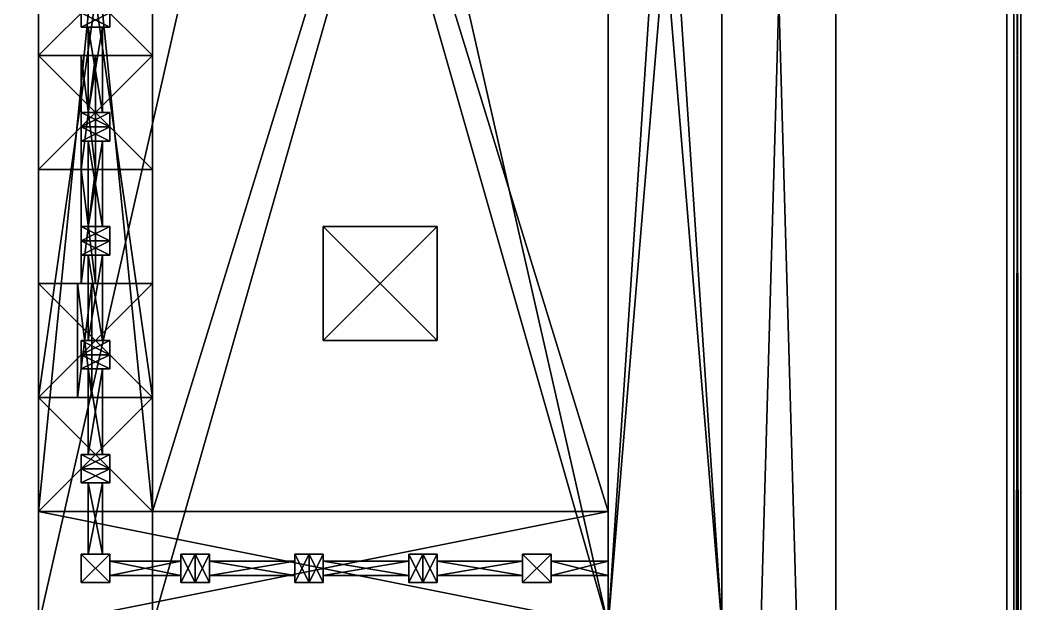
# Model space of a CAD drawing. Extents: x -1088 to 1104, y -640 to 640.
# Drawn here: x 810.8 to 1092, y -154 to 10 of the extents above; entities that cross this region are included whole.
import ezdxf

# ---------------------------------------------------------------- set-up
doc = ezdxf.new("R2010")
doc.units = 0

msp = doc.modelspace()

# ---------------------------------------------------------------- meshes
at = {"layer": 'OBJECT001', "color": 50}
mesh = msp.add_polyface(dxfattribs=at)
corners = [(828, -84, 208), (828, -80, 208), (836, -80, 208), (836, -84, 208), (836, -84, 176), (836, -80, 176), (828, -80, 176), (828, -84, 176)]
mesh.append_faces([[corners[k] for k in face] for face in [(1, 3, 0), (5, 7, 4), (3, 7, 0), (5, 1, 6), (0, 6, 1), (4, 2, 5)]], dxfattribs={"vtx0": -1})
mesh.append_faces([[corners[k] for k in face] for face in [(1, 2, 3), (5, 6, 7), (3, 4, 7), (5, 2, 1), (0, 7, 6), (4, 3, 2)]], dxfattribs={"vtx2": -1})
at = {"layer": 'OBJECT104', "color": 50}
mesh = msp.add_polyface(dxfattribs=at)
corners = [(976, -146, 204), (960, -146, 204), (960, -142, 204), (976, -142, 204), (976, -142, 198), (960, -142, 198), (960, -146, 198), (976, -146, 198)]
mesh.append_faces([[corners[k] for k in face] for face in [(1, 3, 0), (5, 7, 4), (3, 7, 0), (5, 1, 6), (0, 6, 1), (4, 2, 5)]], dxfattribs={"vtx0": -1})
mesh.append_faces([[corners[k] for k in face] for face in [(1, 2, 3), (5, 6, 7), (3, 4, 7), (5, 2, 1), (0, 7, 6), (4, 3, 2)]], dxfattribs={"vtx2": -1})
at = {"layer": 'OBJECT105', "color": 50}
mesh = msp.add_polyface(dxfattribs=at)
corners = [(960, -148, 208), (952, -148, 208), (952, -140, 208), (960, -140, 208), (960, -140, 176), (952, -140, 176), (952, -148, 176), (960, -148, 176)]
mesh.append_faces([[corners[k] for k in face] for face in [(1, 3, 0), (5, 7, 4), (3, 7, 0), (5, 1, 6), (0, 6, 1), (4, 2, 5)]], dxfattribs={"vtx0": -1})
mesh.append_faces([[corners[k] for k in face] for face in [(1, 2, 3), (5, 6, 7), (3, 4, 7), (5, 2, 1), (0, 7, 6), (4, 3, 2)]], dxfattribs={"vtx2": -1})
at = {"layer": 'OBJECT1056', "color": 50}
mesh = msp.add_polyface(dxfattribs=at)
corners = [(828, -24, 208), (828, -20, 208), (836, -20, 208), (836, -24, 208), (836, -24, 176), (836, -20, 176), (828, -20, 176), (828, -24, 176)]
mesh.append_faces([[corners[k] for k in face] for face in [(1, 3, 0), (5, 7, 4), (3, 7, 0), (5, 1, 6), (0, 6, 1), (4, 2, 5)]], dxfattribs={"vtx0": -1})
mesh.append_faces([[corners[k] for k in face] for face in [(1, 2, 3), (5, 6, 7), (3, 4, 7), (5, 2, 1), (0, 7, 6), (4, 3, 2)]], dxfattribs={"vtx2": -1})
at = {"layer": 'OBJECT1057', "color": 50}
mesh = msp.add_polyface(dxfattribs=at)
corners = [(830, -16, 190), (830, 8, 190), (834, 8, 190), (834, -16, 190), (834, -16, 184), (834, 8, 184), (830, 8, 184), (830, -16, 184)]
mesh.append_faces([[corners[k] for k in face] for face in [(1, 3, 0), (5, 7, 4), (3, 7, 0), (5, 1, 6), (0, 6, 1), (4, 2, 5)]], dxfattribs={"vtx0": -1})
mesh.append_faces([[corners[k] for k in face] for face in [(1, 2, 3), (5, 6, 7), (3, 4, 7), (5, 2, 1), (0, 7, 6), (4, 3, 2)]], dxfattribs={"vtx2": -1})
at = {"layer": 'OBJECT1094', "color": 50}
mesh = msp.add_polyface(dxfattribs=at)
corners = [(830, -16, 204), (830, 8, 204), (834, 8, 204), (834, -16, 204), (834, -16, 198), (834, 8, 198), (830, 8, 198), (830, -16, 198)]
mesh.append_faces([[corners[k] for k in face] for face in [(1, 3, 0), (5, 7, 4), (3, 7, 0), (5, 1, 6), (0, 6, 1), (4, 2, 5)]], dxfattribs={"vtx0": -1})
mesh.append_faces([[corners[k] for k in face] for face in [(1, 2, 3), (5, 6, 7), (3, 4, 7), (5, 2, 1), (0, 7, 6), (4, 3, 2)]], dxfattribs={"vtx2": -1})
at = {"layer": 'OBJECT1095', "color": 50}
mesh = msp.add_polyface(dxfattribs=at)
corners = [(828, 8, 208), (828, 12, 208), (836, 12, 208), (836, 8, 208), (836, 8, 176), (836, 12, 176), (828, 12, 176), (828, 8, 176)]
mesh.append_faces([[corners[k] for k in face] for face in [(1, 3, 0), (5, 7, 4), (3, 7, 0), (5, 1, 6), (0, 6, 1), (4, 2, 5)]], dxfattribs={"vtx0": -1})
mesh.append_faces([[corners[k] for k in face] for face in [(1, 2, 3), (5, 6, 7), (3, 4, 7), (5, 2, 1), (0, 7, 6), (4, 3, 2)]], dxfattribs={"vtx2": -1})
at = {"layer": 'OBJECT1138', "color": 50}
mesh = msp.add_polyface(dxfattribs=at)
corners = [(830, -112, 204), (830, -88, 204), (834, -88, 204), (834, -112, 204), (834, -112, 198), (834, -88, 198), (830, -88, 198), (830, -112, 198)]
mesh.append_faces([[corners[k] for k in face] for face in [(1, 3, 0), (5, 7, 4), (3, 7, 0), (5, 1, 6), (0, 6, 1), (4, 2, 5)]], dxfattribs={"vtx0": -1})
mesh.append_faces([[corners[k] for k in face] for face in [(1, 2, 3), (5, 6, 7), (3, 4, 7), (5, 2, 1), (0, 7, 6), (4, 3, 2)]], dxfattribs={"vtx2": -1})
at = {"layer": 'OBJECT1211', "color": 50}
mesh = msp.add_polyface(dxfattribs=at)
corners = [(752, 192, 48), (816, 192, 48), (816, -352, 48), (752, -352, 48), (752, -352, 16), (816, -352, 16), (816, 192, 16), (752, 192, 16)]
mesh.append_faces([[corners[k] for k in face] for face in [(1, 3, 0), (5, 7, 4), (3, 7, 0), (5, 1, 6), (0, 6, 1), (4, 2, 5)]], dxfattribs={"vtx0": -1})
mesh.append_faces([[corners[k] for k in face] for face in [(1, 2, 3), (5, 6, 7), (3, 4, 7), (5, 2, 1), (0, 7, 6), (4, 3, 2)]], dxfattribs={"vtx2": -1})
at = {"layer": 'OBJECT135', "color": 50}
mesh = msp.add_polyface(dxfattribs=at)
corners = [(830, -140, 204), (830, -120, 204), (834, -120, 204), (834, -140, 204), (834, -140, 198), (834, -120, 198), (830, -120, 198), (830, -140, 198)]
mesh.append_faces([[corners[k] for k in face] for face in [(1, 3, 0), (5, 7, 4), (3, 7, 0), (5, 1, 6), (0, 6, 1), (4, 2, 5)]], dxfattribs={"vtx0": -1})
mesh.append_faces([[corners[k] for k in face] for face in [(1, 2, 3), (5, 6, 7), (3, 4, 7), (5, 2, 1), (0, 7, 6), (4, 3, 2)]], dxfattribs={"vtx2": -1})
at = {"layer": 'OBJECT136', "color": 50}
mesh = msp.add_polyface(dxfattribs=at)
corners = [(828, -120, 208), (828, -116, 208), (836, -116, 208), (836, -120, 208), (836, -120, 176), (836, -116, 176), (828, -116, 176), (828, -120, 176)]
mesh.append_faces([[corners[k] for k in face] for face in [(1, 3, 0), (5, 7, 4), (3, 7, 0), (5, 1, 6), (0, 6, 1), (4, 2, 5)]], dxfattribs={"vtx0": -1})
mesh.append_faces([[corners[k] for k in face] for face in [(1, 2, 3), (5, 6, 7), (3, 4, 7), (5, 2, 1), (0, 7, 6), (4, 3, 2)]], dxfattribs={"vtx2": -1})
at = {"layer": 'OBJECT138', "color": 50}
mesh = msp.add_polyface(dxfattribs=at)
corners = [(828, -116, 208), (828, -112, 208), (836, -112, 208), (836, -116, 208), (836, -116, 176), (836, -112, 176), (828, -112, 176), (828, -116, 176)]
mesh.append_faces([[corners[k] for k in face] for face in [(1, 3, 0), (5, 7, 4), (3, 7, 0), (5, 1, 6), (0, 6, 1), (4, 2, 5)]], dxfattribs={"vtx0": -1})
mesh.append_faces([[corners[k] for k in face] for face in [(1, 2, 3), (5, 6, 7), (3, 4, 7), (5, 2, 1), (0, 7, 6), (4, 3, 2)]], dxfattribs={"vtx2": -1})
at = {"layer": 'OBJECT142', "color": 50}
mesh = msp.add_polyface(dxfattribs=at)
corners = [(828, -88, 208), (828, -84, 208), (836, -84, 208), (836, -88, 208), (836, -88, 176), (836, -84, 176), (828, -84, 176), (828, -88, 176)]
mesh.append_faces([[corners[k] for k in face] for face in [(1, 3, 0), (5, 7, 4), (3, 7, 0), (5, 1, 6), (0, 6, 1), (4, 2, 5)]], dxfattribs={"vtx0": -1})
mesh.append_faces([[corners[k] for k in face] for face in [(1, 2, 3), (5, 6, 7), (3, 4, 7), (5, 2, 1), (0, 7, 6), (4, 3, 2)]], dxfattribs={"vtx2": -1})
at = {"layer": 'OBJECT143', "color": 50}
mesh = msp.add_polyface(dxfattribs=at)
corners = [(830, -112, 190), (830, -88, 190), (834, -88, 190), (834, -112, 190), (834, -112, 184), (834, -88, 184), (830, -88, 184), (830, -112, 184)]
mesh.append_faces([[corners[k] for k in face] for face in [(1, 3, 0), (5, 7, 4), (3, 7, 0), (5, 1, 6), (0, 6, 1), (4, 2, 5)]], dxfattribs={"vtx0": -1})
mesh.append_faces([[corners[k] for k in face] for face in [(1, 2, 3), (5, 6, 7), (3, 4, 7), (5, 2, 1), (0, 7, 6), (4, 3, 2)]], dxfattribs={"vtx2": -1})
at = {"layer": 'OBJECT176', "color": 50}
mesh = msp.add_polyface(dxfattribs=at)
corners = [(896, -48, 160), (928, -48, 160), (928, -80, 160), (896, -80, 160), (896, -80, 144), (928, -80, 144), (928, -48, 144), (896, -48, 144)]
mesh.append_faces([[corners[k] for k in face] for face in [(1, 3, 0), (5, 7, 4), (3, 7, 0), (5, 1, 6), (0, 6, 1), (4, 2, 5)]], dxfattribs={"vtx0": -1})
mesh.append_faces([[corners[k] for k in face] for face in [(1, 2, 3), (5, 6, 7), (3, 4, 7), (5, 2, 1), (0, 7, 6), (4, 3, 2)]], dxfattribs={"vtx2": -1})
at = {"layer": 'OBJECT183', "color": 50}
mesh = msp.add_polyface(dxfattribs=at)
corners = [(848, 288, 160), (976, 288, 160), (976, -160, 160), (848, -160, 160), (848, -160, 48), (976, -160, 48), (976, 288, 48), (848, 288, 48)]
mesh.append_faces([[corners[k] for k in face] for face in [(1, 3, 0), (5, 7, 4), (3, 7, 0), (5, 1, 6), (0, 6, 1), (4, 2, 5)]], dxfattribs={"vtx0": -1})
mesh.append_faces([[corners[k] for k in face] for face in [(1, 2, 3), (5, 6, 7), (3, 4, 7), (5, 2, 1), (0, 7, 6), (4, 3, 2)]], dxfattribs={"vtx2": -1})
at = {"layer": 'OBJECT197', "color": 50}
mesh = msp.add_polyface(dxfattribs=at)
corners = [(-1084, -640, 832), (-1084, 640, 832), (1092, 640, 832), (1092, -640, 832), (-1084, 640, 830), (-1084, -640, 830), (1092, -640, 830), (1092, 640, 830)]
mesh.append_faces([[corners[k] for k in face] for face in [(1, 3, 0), (1, 5, 4), (3, 7, 6), (2, 4, 7), (0, 6, 5), (5, 7, 4)]], dxfattribs={"vtx0": -1})
mesh.append_faces([[corners[k] for k in face] for face in [(1, 2, 3), (1, 0, 5), (3, 2, 7), (2, 1, 4), (0, 3, 6), (5, 6, 7)]], dxfattribs={"vtx2": -1})
at = {"layer": 'OBJECT199', "color": 50}
mesh = msp.add_polyface(dxfattribs=at)
corners = [(1092, 640, 830), (1092, 640, -126), (1092, -640, -126), (1092, -640, 830), (1090, 640, -126), (1090, 640, 830), (1090, -640, -126), (1090, -640, 830)]
mesh.append_faces([[corners[k] for k in face] for face in [(1, 3, 0), (1, 5, 4), (2, 7, 3), (0, 7, 5), (2, 4, 6), (6, 5, 7)]], dxfattribs={"vtx0": -1})
mesh.append_faces([[corners[k] for k in face] for face in [(1, 2, 3), (1, 0, 5), (2, 6, 7), (0, 3, 7), (2, 1, 4), (6, 4, 5)]], dxfattribs={"vtx2": -1})
at = {"layer": 'OBJECT203', "color": 50}
mesh = msp.add_polyface(dxfattribs=at)
corners = [(-1088, 640, -128), (-1088, -640, -128), (1088, -640, -128), (1088, 640, -128), (-1088, -640, -126), (-1088, 640, -126), (1088, 640, -126), (1088, -640, -126)]
mesh.append_faces([[corners[k] for k in face] for face in [(1, 3, 0), (1, 5, 4), (3, 7, 6), (0, 6, 5), (2, 4, 7), (5, 7, 4)]], dxfattribs={"vtx0": -1})
mesh.append_faces([[corners[k] for k in face] for face in [(1, 2, 3), (1, 0, 5), (3, 2, 7), (0, 3, 6), (2, 1, 4), (5, 6, 7)]], dxfattribs={"vtx2": -1})
at = {"layer": 'OBJECT217', "color": 50}
mesh = msp.add_polyface(dxfattribs=at)
corners = [(952, -146, 204), (928, -146, 204), (928, -142, 204), (952, -142, 204), (952, -142, 198), (928, -142, 198), (928, -146, 198), (952, -146, 198)]
mesh.append_faces([[corners[k] for k in face] for face in [(1, 3, 0), (5, 7, 4), (3, 7, 0), (5, 1, 6), (0, 6, 1), (4, 2, 5)]], dxfattribs={"vtx0": -1})
mesh.append_faces([[corners[k] for k in face] for face in [(1, 2, 3), (5, 6, 7), (3, 4, 7), (5, 2, 1), (0, 7, 6), (4, 3, 2)]], dxfattribs={"vtx2": -1})
at = {"layer": 'OBJECT295', "color": 50}
mesh = msp.add_polyface(dxfattribs=at)
corners = [(952, -146, 190), (928, -146, 190), (928, -142, 190), (952, -142, 190), (952, -142, 184), (928, -142, 184), (928, -146, 184), (952, -146, 184)]
mesh.append_faces([[corners[k] for k in face] for face in [(1, 3, 0), (5, 7, 4), (3, 7, 0), (5, 1, 6), (0, 6, 1), (4, 2, 5)]], dxfattribs={"vtx0": -1})
mesh.append_faces([[corners[k] for k in face] for face in [(1, 2, 3), (5, 6, 7), (3, 4, 7), (5, 2, 1), (0, 7, 6), (4, 3, 2)]], dxfattribs={"vtx2": -1})
at = {"layer": 'OBJECT551', "color": 50}
mesh = msp.add_polyface(dxfattribs=at)
corners = [(976, -146, 190), (960, -146, 190), (960, -142, 190), (976, -142, 190), (976, -142, 184), (960, -142, 184), (960, -146, 184), (976, -146, 184)]
mesh.append_faces([[corners[k] for k in face] for face in [(1, 3, 0), (5, 7, 4), (3, 7, 0), (5, 1, 6), (0, 6, 1), (4, 2, 5)]], dxfattribs={"vtx0": -1})
mesh.append_faces([[corners[k] for k in face] for face in [(1, 2, 3), (5, 6, 7), (3, 4, 7), (5, 2, 1), (0, 7, 6), (4, 3, 2)]], dxfattribs={"vtx2": -1})
at = {"layer": 'OBJECT574', "color": 50}
mesh = msp.add_polyface(dxfattribs=at)
corners = [(830, -140, 190), (830, -120, 190), (834, -120, 190), (834, -140, 190), (834, -140, 184), (834, -120, 184), (830, -120, 184), (830, -140, 184)]
mesh.append_faces([[corners[k] for k in face] for face in [(1, 3, 0), (5, 7, 4), (3, 7, 0), (5, 1, 6), (0, 6, 1), (4, 2, 5)]], dxfattribs={"vtx0": -1})
mesh.append_faces([[corners[k] for k in face] for face in [(1, 2, 3), (5, 6, 7), (3, 4, 7), (5, 2, 1), (0, 7, 6), (4, 3, 2)]], dxfattribs={"vtx2": -1})
at = {"layer": 'OBJECT575', "color": 50}
mesh = msp.add_polyface(dxfattribs=at)
corners = [(828, -148, 208), (828, -140, 208), (836, -140, 208), (836, -148, 208), (836, -148, 176), (836, -140, 176), (828, -140, 176), (828, -148, 176)]
mesh.append_faces([[corners[k] for k in face] for face in [(1, 3, 0), (5, 7, 4), (3, 7, 0), (5, 1, 6), (0, 6, 1), (4, 2, 5)]], dxfattribs={"vtx0": -1})
mesh.append_faces([[corners[k] for k in face] for face in [(1, 2, 3), (5, 6, 7), (3, 4, 7), (5, 2, 1), (0, 7, 6), (4, 3, 2)]], dxfattribs={"vtx2": -1})
at = {"layer": 'OBJECT576', "color": 50}
mesh = msp.add_polyface(dxfattribs=at)
corners = [(836, -142, 204), (856, -142, 204), (856, -146, 204), (836, -146, 204), (836, -146, 198), (856, -146, 198), (856, -142, 198), (836, -142, 198)]
mesh.append_faces([[corners[k] for k in face] for face in [(1, 3, 0), (5, 7, 4), (3, 7, 0), (5, 1, 6), (0, 6, 1), (4, 2, 5)]], dxfattribs={"vtx0": -1})
mesh.append_faces([[corners[k] for k in face] for face in [(1, 2, 3), (5, 6, 7), (3, 4, 7), (5, 2, 1), (0, 7, 6), (4, 3, 2)]], dxfattribs={"vtx2": -1})
at = {"layer": 'OBJECT577', "color": 50}
mesh = msp.add_polyface(dxfattribs=at)
corners = [(836, -142, 190), (856, -142, 190), (856, -146, 190), (836, -146, 190), (836, -146, 184), (856, -146, 184), (856, -142, 184), (836, -142, 184)]
mesh.append_faces([[corners[k] for k in face] for face in [(1, 3, 0), (5, 7, 4), (3, 7, 0), (5, 1, 6), (0, 6, 1), (4, 2, 5)]], dxfattribs={"vtx0": -1})
mesh.append_faces([[corners[k] for k in face] for face in [(1, 2, 3), (5, 6, 7), (3, 4, 7), (5, 2, 1), (0, 7, 6), (4, 3, 2)]], dxfattribs={"vtx2": -1})
at = {"layer": 'OBJECT578', "color": 50}
mesh = msp.add_polyface(dxfattribs=at)
corners = [(856, -140, 208), (860, -140, 208), (860, -148, 208), (856, -148, 208), (856, -148, 176), (860, -148, 176), (860, -140, 176), (856, -140, 176)]
mesh.append_faces([[corners[k] for k in face] for face in [(1, 3, 0), (5, 7, 4), (3, 7, 0), (5, 1, 6), (0, 6, 1), (4, 2, 5)]], dxfattribs={"vtx0": -1})
mesh.append_faces([[corners[k] for k in face] for face in [(1, 2, 3), (5, 6, 7), (3, 4, 7), (5, 2, 1), (0, 7, 6), (4, 3, 2)]], dxfattribs={"vtx2": -1})
at = {"layer": 'OBJECT579', "color": 50}
mesh = msp.add_polyface(dxfattribs=at)
corners = [(864, -148, 208), (860, -148, 208), (860, -140, 208), (864, -140, 208), (864, -140, 176), (860, -140, 176), (860, -148, 176), (864, -148, 176)]
mesh.append_faces([[corners[k] for k in face] for face in [(1, 3, 0), (5, 7, 4), (3, 7, 0), (5, 1, 6), (0, 6, 1), (4, 2, 5)]], dxfattribs={"vtx0": -1})
mesh.append_faces([[corners[k] for k in face] for face in [(1, 2, 3), (5, 6, 7), (3, 4, 7), (5, 2, 1), (0, 7, 6), (4, 3, 2)]], dxfattribs={"vtx2": -1})
at = {"layer": 'OBJECT580', "color": 50}
mesh = msp.add_polyface(dxfattribs=at)
corners = [(888, -146, 204), (864, -146, 204), (864, -142, 204), (888, -142, 204), (888, -142, 198), (864, -142, 198), (864, -146, 198), (888, -146, 198)]
mesh.append_faces([[corners[k] for k in face] for face in [(1, 3, 0), (5, 7, 4), (3, 7, 0), (5, 1, 6), (0, 6, 1), (4, 2, 5)]], dxfattribs={"vtx0": -1})
mesh.append_faces([[corners[k] for k in face] for face in [(1, 2, 3), (5, 6, 7), (3, 4, 7), (5, 2, 1), (0, 7, 6), (4, 3, 2)]], dxfattribs={"vtx2": -1})
at = {"layer": 'OBJECT593', "color": 50}
mesh = msp.add_polyface(dxfattribs=at)
corners = [(888, -146, 190), (864, -146, 190), (864, -142, 190), (888, -142, 190), (888, -142, 184), (864, -142, 184), (864, -146, 184), (888, -146, 184)]
mesh.append_faces([[corners[k] for k in face] for face in [(1, 3, 0), (5, 7, 4), (3, 7, 0), (5, 1, 6), (0, 6, 1), (4, 2, 5)]], dxfattribs={"vtx0": -1})
mesh.append_faces([[corners[k] for k in face] for face in [(1, 2, 3), (5, 6, 7), (3, 4, 7), (5, 2, 1), (0, 7, 6), (4, 3, 2)]], dxfattribs={"vtx2": -1})
at = {"layer": 'OBJECT594', "color": 50}
mesh = msp.add_polyface(dxfattribs=at)
corners = [(892, -148, 208), (888, -148, 208), (888, -140, 208), (892, -140, 208), (892, -140, 176), (888, -140, 176), (888, -148, 176), (892, -148, 176)]
mesh.append_faces([[corners[k] for k in face] for face in [(1, 3, 0), (5, 7, 4), (3, 7, 0), (5, 1, 6), (0, 6, 1), (4, 2, 5)]], dxfattribs={"vtx0": -1})
mesh.append_faces([[corners[k] for k in face] for face in [(1, 2, 3), (5, 6, 7), (3, 4, 7), (5, 2, 1), (0, 7, 6), (4, 3, 2)]], dxfattribs={"vtx2": -1})
at = {"layer": 'OBJECT595', "color": 50}
mesh = msp.add_polyface(dxfattribs=at)
corners = [(896, -148, 208), (892, -148, 208), (892, -140, 208), (896, -140, 208), (896, -140, 176), (892, -140, 176), (892, -148, 176), (896, -148, 176)]
mesh.append_faces([[corners[k] for k in face] for face in [(1, 3, 0), (5, 7, 4), (3, 7, 0), (5, 1, 6), (0, 6, 1), (4, 2, 5)]], dxfattribs={"vtx0": -1})
mesh.append_faces([[corners[k] for k in face] for face in [(1, 2, 3), (5, 6, 7), (3, 4, 7), (5, 2, 1), (0, 7, 6), (4, 3, 2)]], dxfattribs={"vtx2": -1})
at = {"layer": 'OBJECT603', "color": 50}
mesh = msp.add_polyface(dxfattribs=at)
corners = [(920, -146, 204), (896, -146, 204), (896, -142, 204), (920, -142, 204), (920, -142, 198), (896, -142, 198), (896, -146, 198), (920, -146, 198)]
mesh.append_faces([[corners[k] for k in face] for face in [(1, 3, 0), (5, 7, 4), (3, 7, 0), (5, 1, 6), (0, 6, 1), (4, 2, 5)]], dxfattribs={"vtx0": -1})
mesh.append_faces([[corners[k] for k in face] for face in [(1, 2, 3), (5, 6, 7), (3, 4, 7), (5, 2, 1), (0, 7, 6), (4, 3, 2)]], dxfattribs={"vtx2": -1})
at = {"layer": 'OBJECT604', "color": 50}
mesh = msp.add_polyface(dxfattribs=at)
corners = [(920, -146, 190), (896, -146, 190), (896, -142, 190), (920, -142, 190), (920, -142, 184), (896, -142, 184), (896, -146, 184), (920, -146, 184)]
mesh.append_faces([[corners[k] for k in face] for face in [(1, 3, 0), (5, 7, 4), (3, 7, 0), (5, 1, 6), (0, 6, 1), (4, 2, 5)]], dxfattribs={"vtx0": -1})
mesh.append_faces([[corners[k] for k in face] for face in [(1, 2, 3), (5, 6, 7), (3, 4, 7), (5, 2, 1), (0, 7, 6), (4, 3, 2)]], dxfattribs={"vtx2": -1})
at = {"layer": 'OBJECT605', "color": 50}
mesh = msp.add_polyface(dxfattribs=at)
corners = [(976, -160, 176), (816, -160, 176), (816, -128, 176), (976, -128, 176), (976, -128, 48), (816, -128, 48), (816, -160, 48), (976, -160, 48)]
mesh.append_faces([[corners[k] for k in face] for face in [(1, 3, 0), (5, 7, 4), (3, 7, 0), (5, 1, 6), (0, 6, 1), (4, 2, 5)]], dxfattribs={"vtx0": -1})
mesh.append_faces([[corners[k] for k in face] for face in [(1, 2, 3), (5, 6, 7), (3, 4, 7), (5, 2, 1), (0, 7, 6), (4, 3, 2)]], dxfattribs={"vtx2": -1})
at = {"layer": 'OBJECT606', "color": 50}
mesh = msp.add_polyface(dxfattribs=at)
corners = [(924, -148, 208), (920, -148, 208), (920, -140, 208), (924, -140, 208), (924, -140, 176), (920, -140, 176), (920, -148, 176), (924, -148, 176)]
mesh.append_faces([[corners[k] for k in face] for face in [(1, 3, 0), (5, 7, 4), (3, 7, 0), (5, 1, 6), (0, 6, 1), (4, 2, 5)]], dxfattribs={"vtx0": -1})
mesh.append_faces([[corners[k] for k in face] for face in [(1, 2, 3), (5, 6, 7), (3, 4, 7), (5, 2, 1), (0, 7, 6), (4, 3, 2)]], dxfattribs={"vtx2": -1})
at = {"layer": 'OBJECT607', "color": 50}
mesh = msp.add_polyface(dxfattribs=at)
corners = [(928, -148, 208), (924, -148, 208), (924, -140, 208), (928, -140, 208), (928, -140, 176), (924, -140, 176), (924, -148, 176), (928, -148, 176)]
mesh.append_faces([[corners[k] for k in face] for face in [(1, 3, 0), (5, 7, 4), (3, 7, 0), (5, 1, 6), (0, 6, 1), (4, 2, 5)]], dxfattribs={"vtx0": -1})
mesh.append_faces([[corners[k] for k in face] for face in [(1, 2, 3), (5, 6, 7), (3, 4, 7), (5, 2, 1), (0, 7, 6), (4, 3, 2)]], dxfattribs={"vtx2": -1})
at = {"layer": 'OBJECT688', "color": 50}
mesh = msp.add_polyface(dxfattribs=at)
corners = [(828, -64, 144), (828, -32, 144), (832, -32, 144), (832, -64, 144), (832, -64, 112), (832, -32, 112), (828, -32, 112), (828, -64, 112)]
mesh.append_faces([[corners[k] for k in face] for face in [(1, 3, 0), (5, 7, 4), (3, 7, 0), (5, 1, 6), (0, 6, 1), (4, 2, 5)]], dxfattribs={"vtx0": -1})
mesh.append_faces([[corners[k] for k in face] for face in [(1, 2, 3), (5, 6, 7), (3, 4, 7), (5, 2, 1), (0, 7, 6), (4, 3, 2)]], dxfattribs={"vtx2": -1})
at = {"layer": 'OBJECT690', "color": 50}
mesh = msp.add_polyface(dxfattribs=at)
corners = [(827, -96, 112), (827, -64, 112), (831, -64, 112), (831, -96, 112), (831, -96, 80), (831, -64, 80), (827, -64, 80), (827, -96, 80)]
mesh.append_faces([[corners[k] for k in face] for face in [(1, 3, 0), (5, 7, 4), (3, 7, 0), (5, 1, 6), (0, 6, 1), (4, 2, 5)]], dxfattribs={"vtx0": -1})
mesh.append_faces([[corners[k] for k in face] for face in [(1, 2, 3), (5, 6, 7), (3, 4, 7), (5, 2, 1), (0, 7, 6), (4, 3, 2)]], dxfattribs={"vtx2": -1})
at = {"layer": 'OBJECT691', "color": 50}
mesh = msp.add_polyface(dxfattribs=at)
corners = [(828, -32, 112), (828, 0, 112), (832, 0, 112), (832, -32, 112), (832, -32, 80), (832, 0, 80), (828, 0, 80), (828, -32, 80)]
mesh.append_faces([[corners[k] for k in face] for face in [(1, 3, 0), (5, 7, 4), (3, 7, 0), (5, 1, 6), (0, 6, 1), (4, 2, 5)]], dxfattribs={"vtx0": -1})
mesh.append_faces([[corners[k] for k in face] for face in [(1, 2, 3), (5, 6, 7), (3, 4, 7), (5, 2, 1), (0, 7, 6), (4, 3, 2)]], dxfattribs={"vtx2": -1})
at = {"layer": 'OBJECT692', "color": 50}
mesh = msp.add_polyface(dxfattribs=at)
corners = [(848, -96, 80), (816, -96, 80), (816, 128, 80), (848, 128, 80), (848, 128, 48), (816, 128, 48), (816, -96, 48), (848, -96, 48)]
mesh.append_faces([[corners[k] for k in face] for face in [(1, 3, 0), (5, 7, 4), (3, 7, 0), (5, 1, 6), (0, 6, 1), (4, 2, 5)]], dxfattribs={"vtx0": -1})
mesh.append_faces([[corners[k] for k in face] for face in [(1, 2, 3), (5, 6, 7), (3, 4, 7), (5, 2, 1), (0, 7, 6), (4, 3, 2)]], dxfattribs={"vtx2": -1})
at = {"layer": 'OBJECT693', "color": 50}
mesh = msp.add_polyface(dxfattribs=at)
corners = [(848, 0, 144), (816, 0, 144), (816, 32, 144), (848, 32, 144), (848, 32, 80), (816, 32, 80), (816, 0, 80), (848, 0, 80)]
mesh.append_faces([[corners[k] for k in face] for face in [(1, 3, 0), (5, 7, 4), (3, 7, 0), (5, 1, 6), (0, 6, 1), (4, 2, 5)]], dxfattribs={"vtx0": -1})
mesh.append_faces([[corners[k] for k in face] for face in [(1, 2, 3), (5, 6, 7), (3, 4, 7), (5, 2, 1), (0, 7, 6), (4, 3, 2)]], dxfattribs={"vtx2": -1})
at = {"layer": 'OBJECT694', "color": 50}
mesh = msp.add_polyface(dxfattribs=at)
corners = [(848, -32, 144), (816, -32, 144), (816, 0, 144), (848, 0, 144), (848, 0, 112), (816, 0, 112), (816, -32, 112), (848, -32, 112)]
mesh.append_faces([[corners[k] for k in face] for face in [(1, 3, 0), (5, 7, 4), (3, 7, 0), (5, 1, 6), (0, 6, 1), (4, 2, 5)]], dxfattribs={"vtx0": -1})
mesh.append_faces([[corners[k] for k in face] for face in [(1, 2, 3), (5, 6, 7), (3, 4, 7), (5, 2, 1), (0, 7, 6), (4, 3, 2)]], dxfattribs={"vtx2": -1})
at = {"layer": 'OBJECT695', "color": 50}
mesh = msp.add_polyface(dxfattribs=at)
corners = [(848, -128, 176), (816, -128, 176), (816, -96, 176), (848, -96, 176), (848, -96, 48), (816, -96, 48), (816, -128, 48), (848, -128, 48)]
mesh.append_faces([[corners[k] for k in face] for face in [(1, 3, 0), (5, 7, 4), (3, 7, 0), (5, 1, 6), (0, 6, 1), (4, 2, 5)]], dxfattribs={"vtx0": -1})
mesh.append_faces([[corners[k] for k in face] for face in [(1, 2, 3), (5, 6, 7), (3, 4, 7), (5, 2, 1), (0, 7, 6), (4, 3, 2)]], dxfattribs={"vtx2": -1})
at = {"layer": 'OBJECT696', "color": 50}
mesh = msp.add_polyface(dxfattribs=at)
corners = [(848, -96, 144), (816, -96, 144), (816, -64, 144), (848, -64, 144), (848, -64, 112), (816, -64, 112), (816, -96, 112), (848, -96, 112)]
mesh.append_faces([[corners[k] for k in face] for face in [(1, 3, 0), (5, 7, 4), (3, 7, 0), (5, 1, 6), (0, 6, 1), (4, 2, 5)]], dxfattribs={"vtx0": -1})
mesh.append_faces([[corners[k] for k in face] for face in [(1, 2, 3), (5, 6, 7), (3, 4, 7), (5, 2, 1), (0, 7, 6), (4, 3, 2)]], dxfattribs={"vtx2": -1})
at = {"layer": 'OBJECT698', "color": 50}
mesh = msp.add_polyface(dxfattribs=at)
corners = [(976, 288, 176), (976, -128, 176), (848, -128, 176), (848, 288, 176), (848, 288, 160), (848, -128, 160), (976, -128, 160), (976, 288, 160)]
mesh.append_faces([[corners[k] for k in face] for face in [(1, 3, 0), (5, 7, 4), (3, 7, 0), (5, 1, 6), (0, 6, 1), (4, 2, 5)]], dxfattribs={"vtx0": -1})
mesh.append_faces([[corners[k] for k in face] for face in [(1, 2, 3), (5, 6, 7), (3, 4, 7), (5, 2, 1), (0, 7, 6), (4, 3, 2)]], dxfattribs={"vtx2": -1})
at = {"layer": 'OBJECT725', "color": 50}
mesh = msp.add_polyface(dxfattribs=at)
corners = [(1008, 224, 256), (1008, -160, 256), (976, -160, 256), (976, 224, 256), (976, 224, 240), (976, -160, 240), (1008, -160, 240), (1008, 224, 240)]
mesh.append_faces([[corners[k] for k in face] for face in [(1, 3, 0), (5, 7, 4), (3, 7, 0), (5, 1, 6), (0, 6, 1), (4, 2, 5)]], dxfattribs={"vtx0": -1})
mesh.append_faces([[corners[k] for k in face] for face in [(1, 2, 3), (5, 6, 7), (3, 4, 7), (5, 2, 1), (0, 7, 6), (4, 3, 2)]], dxfattribs={"vtx2": -1})
at = {"layer": 'OBJECT726', "color": 50}
mesh = msp.add_polyface(dxfattribs=at)
corners = [(1008, -160, 240), (976, -160, 240), (976, 320, 240), (1008, 320, 240), (1008, 320, 48), (976, 320, 48), (976, -160, 48), (1008, -160, 48)]
mesh.append_faces([[corners[k] for k in face] for face in [(1, 3, 0), (5, 7, 4), (3, 7, 0), (5, 1, 6), (0, 6, 1), (4, 2, 5)]], dxfattribs={"vtx0": -1})
mesh.append_faces([[corners[k] for k in face] for face in [(1, 2, 3), (5, 6, 7), (3, 4, 7), (5, 2, 1), (0, 7, 6), (4, 3, 2)]], dxfattribs={"vtx2": -1})
at = {"layer": 'OBJECT763', "color": 50}
mesh = msp.add_polyface(dxfattribs=at)
corners = [(976, -160, 48), (816, -160, 48), (816, 544, 48), (976, 544, 48), (976, 544, 16), (816, 544, 16), (816, -160, 16), (976, -160, 16)]
mesh.append_faces([[corners[k] for k in face] for face in [(1, 3, 0), (5, 7, 4), (3, 7, 0), (5, 1, 6), (0, 6, 1), (4, 2, 5)]], dxfattribs={"vtx0": -1})
mesh.append_faces([[corners[k] for k in face] for face in [(1, 2, 3), (5, 6, 7), (3, 4, 7), (5, 2, 1), (0, 7, 6), (4, 3, 2)]], dxfattribs={"vtx2": -1})
at = {"layer": 'OBJECT941', "color": 50}
mesh = msp.add_polyface(dxfattribs=at)
corners = [(1008, -544, 720), (1008, 576, 720), (1040, 576, 720), (1040, -544, 720), (1040, -544, 16), (1040, 576, 16), (1008, 576, 16), (1008, -544, 16)]
mesh.append_faces([[corners[k] for k in face] for face in [(1, 3, 0), (5, 7, 4), (3, 7, 0), (5, 1, 6), (0, 6, 1), (4, 2, 5)]], dxfattribs={"vtx0": -1})
mesh.append_faces([[corners[k] for k in face] for face in [(1, 2, 3), (5, 6, 7), (3, 4, 7), (5, 2, 1), (0, 7, 6), (4, 3, 2)]], dxfattribs={"vtx2": -1})
at = {"layer": 'OBJECT971', "color": 50}
mesh = msp.add_polyface(dxfattribs=at)
corners = [(830, -80, 190), (830, -56, 190), (834, -56, 190), (834, -80, 190), (834, -80, 184), (834, -56, 184), (830, -56, 184), (830, -80, 184)]
mesh.append_faces([[corners[k] for k in face] for face in [(1, 3, 0), (5, 7, 4), (3, 7, 0), (5, 1, 6), (0, 6, 1), (4, 2, 5)]], dxfattribs={"vtx0": -1})
mesh.append_faces([[corners[k] for k in face] for face in [(1, 2, 3), (5, 6, 7), (3, 4, 7), (5, 2, 1), (0, 7, 6), (4, 3, 2)]], dxfattribs={"vtx2": -1})
at = {"layer": 'OBJECT972', "color": 50}
mesh = msp.add_polyface(dxfattribs=at)
corners = [(848, -128, 176), (816, -128, 176), (816, 192, 176), (848, 192, 176), (848, 192, 144), (816, 192, 144), (816, -128, 144), (848, -128, 144)]
mesh.append_faces([[corners[k] for k in face] for face in [(1, 3, 0), (5, 7, 4), (3, 7, 0), (5, 1, 6), (0, 6, 1), (4, 2, 5)]], dxfattribs={"vtx0": -1})
mesh.append_faces([[corners[k] for k in face] for face in [(1, 2, 3), (5, 6, 7), (3, 4, 7), (5, 2, 1), (0, 7, 6), (4, 3, 2)]], dxfattribs={"vtx2": -1})
at = {"layer": 'OBJECT973', "color": 50}
mesh = msp.add_polyface(dxfattribs=at)
corners = [(830, -80, 204), (830, -56, 204), (834, -56, 204), (834, -80, 204), (834, -80, 198), (834, -56, 198), (830, -56, 198), (830, -80, 198)]
mesh.append_faces([[corners[k] for k in face] for face in [(1, 3, 0), (5, 7, 4), (3, 7, 0), (5, 1, 6), (0, 6, 1), (4, 2, 5)]], dxfattribs={"vtx0": -1})
mesh.append_faces([[corners[k] for k in face] for face in [(1, 2, 3), (5, 6, 7), (3, 4, 7), (5, 2, 1), (0, 7, 6), (4, 3, 2)]], dxfattribs={"vtx2": -1})
at = {"layer": 'OBJECT974', "color": 50}
mesh = msp.add_polyface(dxfattribs=at)
corners = [(828, -56, 208), (828, -52, 208), (836, -52, 208), (836, -56, 208), (836, -56, 176), (836, -52, 176), (828, -52, 176), (828, -56, 176)]
mesh.append_faces([[corners[k] for k in face] for face in [(1, 3, 0), (5, 7, 4), (3, 7, 0), (5, 1, 6), (0, 6, 1), (4, 2, 5)]], dxfattribs={"vtx0": -1})
mesh.append_faces([[corners[k] for k in face] for face in [(1, 2, 3), (5, 6, 7), (3, 4, 7), (5, 2, 1), (0, 7, 6), (4, 3, 2)]], dxfattribs={"vtx2": -1})
at = {"layer": 'OBJECT975', "color": 50}
mesh = msp.add_polyface(dxfattribs=at)
corners = [(828, -52, 208), (828, -48, 208), (836, -48, 208), (836, -52, 208), (836, -52, 176), (836, -48, 176), (828, -48, 176), (828, -52, 176)]
mesh.append_faces([[corners[k] for k in face] for face in [(1, 3, 0), (5, 7, 4), (3, 7, 0), (5, 1, 6), (0, 6, 1), (4, 2, 5)]], dxfattribs={"vtx0": -1})
mesh.append_faces([[corners[k] for k in face] for face in [(1, 2, 3), (5, 6, 7), (3, 4, 7), (5, 2, 1), (0, 7, 6), (4, 3, 2)]], dxfattribs={"vtx2": -1})
at = {"layer": 'OBJECT976', "color": 50}
mesh = msp.add_polyface(dxfattribs=at)
corners = [(830, -48, 190), (830, -24, 190), (834, -24, 190), (834, -48, 190), (834, -48, 184), (834, -24, 184), (830, -24, 184), (830, -48, 184)]
mesh.append_faces([[corners[k] for k in face] for face in [(1, 3, 0), (5, 7, 4), (3, 7, 0), (5, 1, 6), (0, 6, 1), (4, 2, 5)]], dxfattribs={"vtx0": -1})
mesh.append_faces([[corners[k] for k in face] for face in [(1, 2, 3), (5, 6, 7), (3, 4, 7), (5, 2, 1), (0, 7, 6), (4, 3, 2)]], dxfattribs={"vtx2": -1})
at = {"layer": 'OBJECT977', "color": 50}
mesh = msp.add_polyface(dxfattribs=at)
corners = [(830, -48, 204), (830, -24, 204), (834, -24, 204), (834, -48, 204), (834, -48, 198), (834, -24, 198), (830, -24, 198), (830, -48, 198)]
mesh.append_faces([[corners[k] for k in face] for face in [(1, 3, 0), (5, 7, 4), (3, 7, 0), (5, 1, 6), (0, 6, 1), (4, 2, 5)]], dxfattribs={"vtx0": -1})
mesh.append_faces([[corners[k] for k in face] for face in [(1, 2, 3), (5, 6, 7), (3, 4, 7), (5, 2, 1), (0, 7, 6), (4, 3, 2)]], dxfattribs={"vtx2": -1})
at = {"layer": 'OBJECT978', "color": 50}
mesh = msp.add_polyface(dxfattribs=at)
corners = [(828, -20, 208), (828, -16, 208), (836, -16, 208), (836, -20, 208), (836, -20, 176), (836, -16, 176), (828, -16, 176), (828, -20, 176)]
mesh.append_faces([[corners[k] for k in face] for face in [(1, 3, 0), (5, 7, 4), (3, 7, 0), (5, 1, 6), (0, 6, 1), (4, 2, 5)]], dxfattribs={"vtx0": -1})
mesh.append_faces([[corners[k] for k in face] for face in [(1, 2, 3), (5, 6, 7), (3, 4, 7), (5, 2, 1), (0, 7, 6), (4, 3, 2)]], dxfattribs={"vtx2": -1})

doc.saveas('drawing.dxf')
